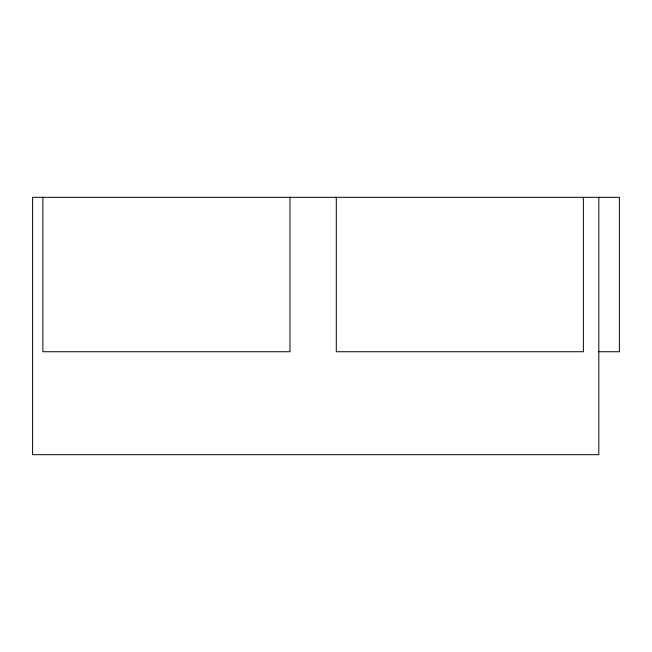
<?xml version="1.0" encoding="UTF-8"?>
<svg xmlns="http://www.w3.org/2000/svg" width="652" height="652" viewBox="0 0 652 652"><rect width="100%" height="100%" fill="white"/><g stroke="black" fill="none" stroke-linecap="round" stroke-linejoin="round"><path stroke-width="0.98" d="M598.813 351.738L619.4 351.738L619.4 197.32L32.6 197.32L32.6 454.68L598.813 454.68L598.813 197.32M583.369 197.32L583.369 351.738L336.293 351.738L336.293 197.32M289.969 197.32L289.969 351.738L42.893 351.738L42.893 197.32"/></g></svg>
